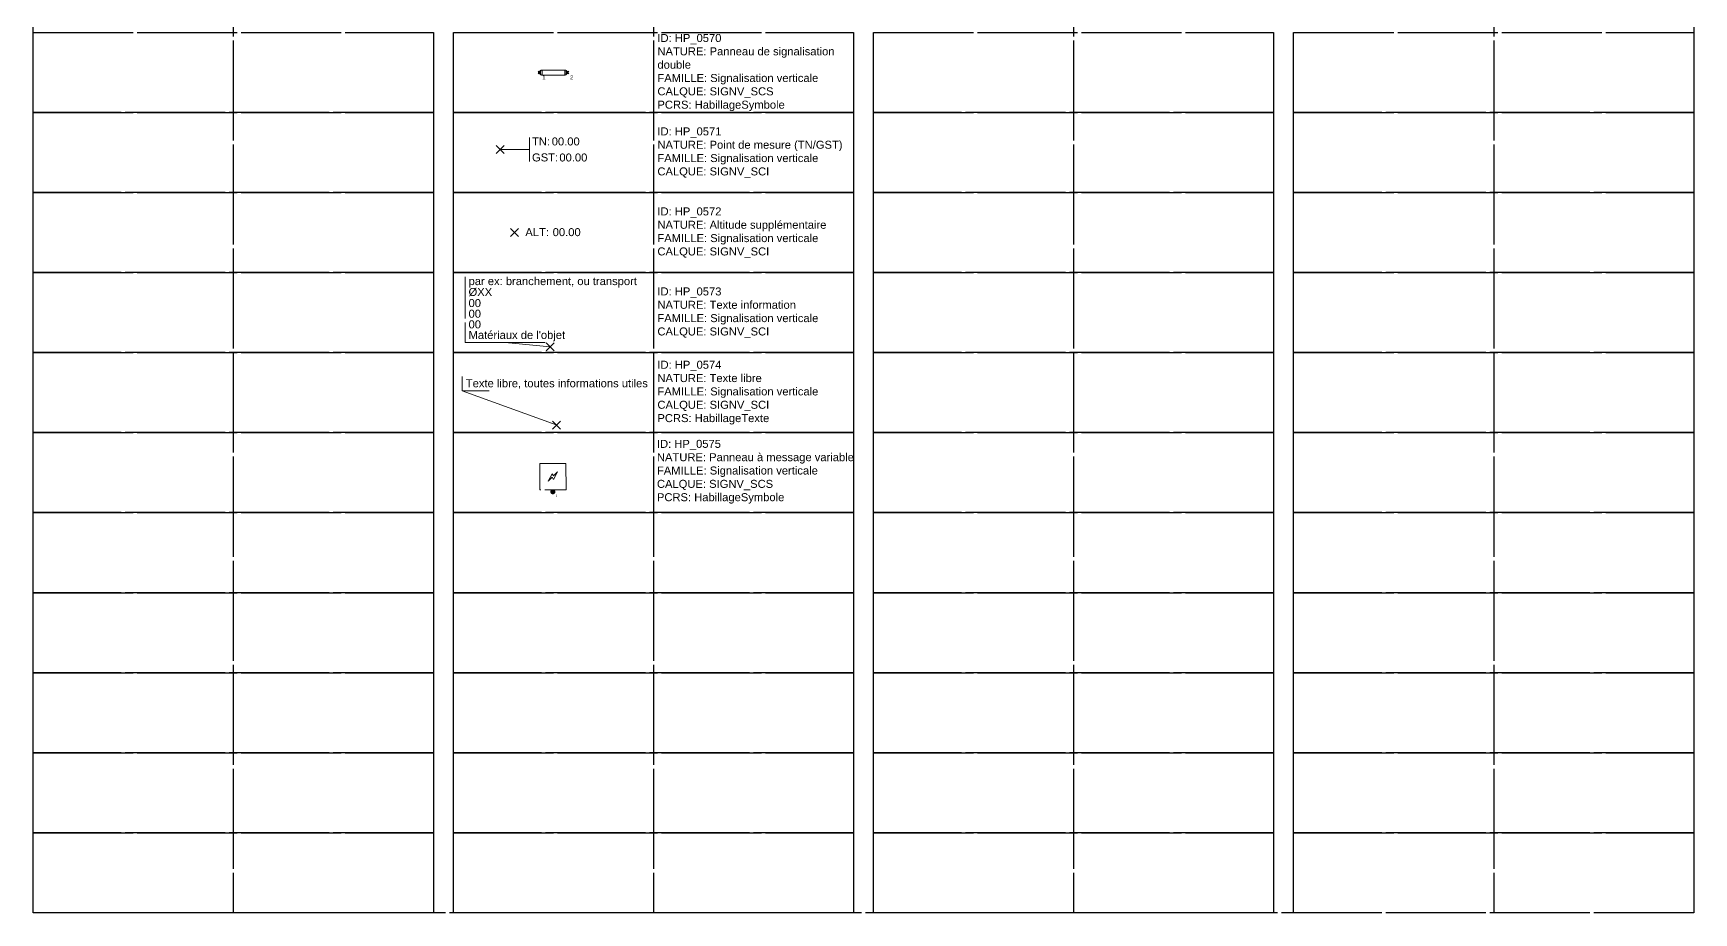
# Model space of a CAD drawing. Header units: metres. Extents: x 3067 to 3319, y 1703 to 1914.
# Drawn here: x 3151.05 to 3192.55, y 1810.56 to 1832.54 of the extents above; entities that cross this region are included whole.
import ezdxf
from ezdxf.enums import TextEntityAlignment as Align

# ---------------------------------------------------------------- set-up
doc = ezdxf.new("R2010")
doc.units = ezdxf.units.M
doc.header["$PDMODE"] = 3
doc.header["$PDSIZE"] = 0.1
doc.linetypes.add('Socle_Continu', pattern=[2.5, 2.5, 0])
doc.layers.get('0').update_dxf_attribs({"lineweight": 30})
for name, color, linetype, lineweight in [('1', 7, 'Socle_Continu', 30), ('3_sens et nbr de points', 7, 'Socle_Continu', 5), ('SIGNV_SCI', 20, 'Socle_Continu', 13), ('SIGNV_SCS', 20, 'Socle_Continu', 13)]:
    doc.layers.add(name, color=color, linetype=linetype, lineweight=lineweight)
doc.styles.add('Reseaux', font='arial.ttf')
doc.styles.get("Standard").update_dxf_attribs({"font": 'arial.ttf'})

# ---------------------------------------------------------------- blocks, each defined once
blk = doc.blocks.new('HP_0570')
at = {"layer": 'SIGNV_SCS', "linetype": 'Socle_Continu'}
for p, q in [((0.062, 0.062), (0.631, 0.062)), ((0.631, 0.062), (0.062, 0.062)), ((0.062, -0.062), (0.062, 0.062)), ((0.631, -0.062), (0.631, 0.062)), ((0.062, -0.062), (0.631, -0.062))]:
    blk.add_line(p, q, dxfattribs=at)
for centre, start, end in [((0.062, 0), 90, 270), ((0.631, 0), 270, 90)]:
    blk.add_arc(centre, 0.0625, start, end, dxfattribs=at)
at = {"layer": 'SIGNV_SCS', "linetype": 'Socle_Continu', "flags": 9}
for tag, p in [('NATURE', (1.095, 0.305)), ('ID', (1.095, 0.626)), ('FAMILLE', (1.095, -0.017)), ('CALQUE', (1.095, -0.338)), ('PCRS', (1.103, -0.622))]:
    blk.add_attdef(tag, p, '', height=0.2, dxfattribs=at)
blk = doc.blocks.new('*U317')
at = {"layer": 'SIGNV_SCI', "linetype": 'Socle_Continu'}
blk.add_line((0.733, 0), (0, 0), dxfattribs=at)
at = {"layer": 'SIGNV_SCI', "linetype": 'Socle_Continu', "flags": 128}
blk.add_lwpolyline([(0.733, -0.3), (0.733, 0.3)], dxfattribs=at)
at = {"layer": 'SIGNV_SCI', "linetype": 'Socle_Continu'}
blk.add_point((0, 0), dxfattribs=at)
at = {"layer": 'SIGNV_SCI', "linetype": 'Socle_Continu', "char_height": 0.2, "attachment_point": 4}
for s, insert in [('TN:', (0.793, 0.2)), ('GST:', (0.793, -0.201))]:
    blk.add_mtext_dynamic_manual_height_columns(s, width=0.46273, gutter_width=1, heights=[0], dxfattribs=dict(at, insert=insert))
at = {"layer": 'SIGNV_SCI', "linetype": 'Socle_Continu'}
for tag, p in [('TN', (1.286, 0.2)), ('GST', (1.477, -0.201))]:
    blk.add_attdef(tag, text='', height=0.2, dxfattribs=at).set_placement(p, align=Align.MIDDLE_LEFT)
at = {"layer": 'SIGNV_SCI', "linetype": 'Socle_Continu', "style": 'Reseaux', "flags": 9}
for tag, p in [('ID', (2.428, 0.07)), ('NATURE', (2.428, -0.251))]:
    blk.add_attdef(tag, p, '', height=0.2, dxfattribs=at)
at = {"layer": 'SIGNV_SCI', "linetype": 'Socle_Continu', "flags": 9}
for tag, p in [('FAMILLE', (2.428, -0.573)), ('CALQUE', (2.428, -0.894))]:
    blk.add_attdef(tag, p, '', height=0.2, dxfattribs=at)
blk = doc.blocks.new('*U262')
at = {"layer": 'SIGNV_SCI', "linetype": 'Socle_Continu'}
blk.add_line((-2.357, 0.858), (0, 0), dxfattribs=at)
at = {"layer": 'SIGNV_SCI', "linetype": 'Socle_Continu', "flags": 128}
blk.add_lwpolyline([(-1.684, 0.858), (-2.357, 0.858), (-2.357, 1.215)], dxfattribs=at)
at = {"layer": 'SIGNV_SCI', "linetype": 'Socle_Continu'}
blk.add_point((0, 0), dxfattribs=at)
blk.add_attdef('TXT', (-2.269, 0.945), '', height=0.2, dxfattribs=at)
at = {"layer": 'SIGNV_SCI', "linetype": 'Socle_Continu', "flags": 9}
for tag, p in [('NATURE', (1.967, -0.177)), ('ID', (1.967, 0.144)), ('FAMILLE', (1.967, -0.499)), ('CALQUE', (1.967, -0.82)), ('PCRS', (1.967, -1.141))]:
    blk.add_attdef(tag, p, '', height=0.2, dxfattribs=at)
blk = doc.blocks.new('HP_0572')
at = {"layer": 'SIGNV_SCI', "linetype": 'Socle_Continu'}
blk.add_point((0, 0), dxfattribs=at)
at = {"layer": 'SIGNV_SCI', "linetype": 'Socle_Continu', "insert": (0.268, 0.01), "char_height": 0.2, "attachment_point": 4}
blk.add_mtext_dynamic_manual_height_columns('\\pxql;ALT:', width=0.46273, gutter_width=1, heights=[0], dxfattribs=at)
at = {"layer": 'SIGNV_SCI', "linetype": 'Socle_Continu'}
blk.add_attdef('ALT', text='', height=0.2, dxfattribs=at).set_placement((0.952, 0.01), align=Align.MIDDLE_LEFT)
at = {"layer": 'SIGNV_SCI', "linetype": 'Socle_Continu', "style": 'Reseaux', "flags": 9}
for tag, p in [('ID', (1.873, 0.059)), ('NATURE', (1.873, -0.262))]:
    blk.add_attdef(tag, p, '', height=0.2, dxfattribs=at)
at = {"layer": 'SIGNV_SCI', "linetype": 'Socle_Continu', "flags": 9}
for tag, p in [('FAMILLE', (1.873, -0.583)), ('CALQUE', (1.873, -0.905)), ('TYPE', (1.887, -1.182))]:
    blk.add_attdef(tag, p, '', height=0.2, dxfattribs=at)
blk = doc.blocks.new('*U307')
at = {"layer": 'SIGNV_SCI', "linetype": 'Socle_Continu'}
blk.add_line((-1.125, 0.112), (0, 0), dxfattribs=at)
at = {"layer": 'SIGNV_SCI', "linetype": 'Socle_Continu', "flags": 128}
blk.add_lwpolyline([(-0.125, 0.112), (-2.125, 0.112), (-2.125, 1.751)], dxfattribs=at)
at = {"layer": 'SIGNV_SCI', "linetype": 'Socle_Continu'}
blk.add_point((0, 0), dxfattribs=at)
for tag, p in [('TYPE', (-2.037, 1.546)), ('DIAM', (-2.037, 1.275)), ('NBR', (-2.037, 0.997)), ('LARG', (-2.037, 0.731)), ('HAUT', (-2.037, 0.465)), ('MATER', (-2.037, 0.2))]:
    blk.add_attdef(tag, p, '', height=0.2, dxfattribs=at)
at = {"layer": 'SIGNV_SCI', "linetype": 'Socle_Continu', "flags": 9}
for tag, p in [('NATURE', (2.47, 1.097)), ('ID', (2.47, 1.418)), ('FAMILLE', (2.47, 0.776)), ('CALQUE', (2.47, 0.454))]:
    blk.add_attdef(tag, p, '', height=0.2, dxfattribs=at)
blk = doc.blocks.new('HP_0575')
at = {"layer": 'SIGNV_SCS', "linetype": 'Socle_Continu', "flags": 128}
blk.add_lwpolyline([(-0.329, 0.049), (-0.33, 0.707), (0.327, 0.708), (0.329, 0.051)], close=True, dxfattribs=at)
blk.add_lwpolyline([(-0.12, 0.263), (-0.015, 0.444), (0.014, 0.398), (0.114, 0.495), (0.011, 0.308), (-0.017, 0.362), (-0.12, 0.263)], dxfattribs=at)
at = {"layer": 'SIGNV_SCS', "linetype": 'Socle_Continu'}
blk.add_circle((0, 0), 0.05, dxfattribs=at)
at = {"layer": 'SIGNV_SCS', "linetype": 'Socle_Continu', "flags": 9}
for tag, p in [('ID', (1.003, 1.296)), ('NATURE', (1.003, 0.974)), ('FAMILLE', (1.003, 0.653)), ('CALQUE', (1.003, 0.332)), ('PCRS', (1, 0.003))]:
    blk.add_attdef(tag, p, '', height=0.2, dxfattribs=at)

msp = doc.modelspace()

# ---------------------------------------------------------------- linework, layer by layer
at = {"linetype": 'Socle_Continu'}
for p, q in [((3156.049, 1850.56), (3156.049, 1810.56)), ((3166.549, 1850.56), (3166.549, 1810.56)), ((3177.049, 1850.56), (3177.049, 1810.56)), ((3187.549, 1850.56), (3187.549, 1810.56))]:
    msp.add_line(p, q, dxfattribs=at)
for points in [[(3151.049, 1832.56), (3161.049, 1832.56), (3161.049, 1830.56), (3151.049, 1830.56)], [(3161.549, 1832.56), (3171.549, 1832.56), (3171.549, 1830.56), (3161.549, 1830.56)], [(3172.049, 1832.56), (3182.049, 1832.56), (3182.049, 1830.56), (3172.049, 1830.56)], [(3182.549, 1832.56), (3192.549, 1832.56), (3192.549, 1830.56), (3182.549, 1830.56)], [(3151.049, 1830.56), (3161.049, 1830.56), (3161.049, 1828.56), (3151.049, 1828.56)], [(3161.549, 1830.56), (3171.549, 1830.56), (3171.549, 1828.56), (3161.549, 1828.56)], [(3172.049, 1830.56), (3182.049, 1830.56), (3182.049, 1828.56), (3172.049, 1828.56)], [(3182.549, 1830.56), (3192.549, 1830.56), (3192.549, 1828.56), (3182.549, 1828.56)], [(3151.049, 1828.56), (3161.049, 1828.56), (3161.049, 1826.56), (3151.049, 1826.56)], [(3161.549, 1828.56), (3171.549, 1828.56), (3171.549, 1826.56), (3161.549, 1826.56)], [(3172.049, 1828.56), (3182.049, 1828.56), (3182.049, 1826.56), (3172.049, 1826.56)], [(3182.549, 1828.56), (3192.549, 1828.56), (3192.549, 1826.56), (3182.549, 1826.56)], [(3151.049, 1826.56), (3161.049, 1826.56), (3161.049, 1824.56), (3151.049, 1824.56)], [(3161.549, 1826.56), (3171.549, 1826.56), (3171.549, 1824.56), (3161.549, 1824.56)], [(3172.049, 1826.56), (3182.049, 1826.56), (3182.049, 1824.56), (3172.049, 1824.56)], [(3182.549, 1826.56), (3192.549, 1826.56), (3192.549, 1824.56), (3182.549, 1824.56)], [(3151.049, 1824.56), (3161.049, 1824.56), (3161.049, 1822.56), (3151.049, 1822.56)], [(3161.549, 1824.56), (3171.549, 1824.56), (3171.549, 1822.56), (3161.549, 1822.56)], [(3172.049, 1824.56), (3182.049, 1824.56), (3182.049, 1822.56), (3172.049, 1822.56)], [(3182.549, 1824.56), (3192.549, 1824.56), (3192.549, 1822.56), (3182.549, 1822.56)], [(3151.049, 1822.56), (3161.049, 1822.56), (3161.049, 1820.56), (3151.049, 1820.56)], [(3161.549, 1822.56), (3171.549, 1822.56), (3171.549, 1820.56), (3161.549, 1820.56)], [(3172.049, 1822.56), (3182.049, 1822.56), (3182.049, 1820.56), (3172.049, 1820.56)], [(3182.549, 1822.56), (3192.549, 1822.56), (3192.549, 1820.56), (3182.549, 1820.56)], [(3151.049, 1820.56), (3161.049, 1820.56), (3161.049, 1818.56), (3151.049, 1818.56)], [(3161.549, 1820.56), (3171.549, 1820.56), (3171.549, 1818.56), (3161.549, 1818.56)], [(3172.049, 1820.56), (3182.049, 1820.56), (3182.049, 1818.56), (3172.049, 1818.56)], [(3182.549, 1820.56), (3192.549, 1820.56), (3192.549, 1818.56), (3182.549, 1818.56)], [(3151.049, 1818.56), (3161.049, 1818.56), (3161.049, 1816.56), (3151.049, 1816.56)], [(3161.549, 1818.56), (3171.549, 1818.56), (3171.549, 1816.56), (3161.549, 1816.56)], [(3172.049, 1818.56), (3182.049, 1818.56), (3182.049, 1816.56), (3172.049, 1816.56)], [(3182.549, 1818.56), (3192.549, 1818.56), (3192.549, 1816.56), (3182.549, 1816.56)], [(3151.049, 1816.56), (3161.049, 1816.56), (3161.049, 1814.56), (3151.049, 1814.56)], [(3161.549, 1816.56), (3171.549, 1816.56), (3171.549, 1814.56), (3161.549, 1814.56)], [(3172.049, 1816.56), (3182.049, 1816.56), (3182.049, 1814.56), (3172.049, 1814.56)], [(3182.549, 1816.56), (3192.549, 1816.56), (3192.549, 1814.56), (3182.549, 1814.56)], [(3151.049, 1814.56), (3161.049, 1814.56), (3161.049, 1812.56), (3151.049, 1812.56)], [(3161.549, 1814.56), (3171.549, 1814.56), (3171.549, 1812.56), (3161.549, 1812.56)], [(3172.049, 1814.56), (3182.049, 1814.56), (3182.049, 1812.56), (3172.049, 1812.56)], [(3182.549, 1814.56), (3192.549, 1814.56), (3192.549, 1812.56), (3182.549, 1812.56)], [(3151.049, 1812.56), (3161.049, 1812.56), (3161.049, 1810.56), (3151.049, 1810.56)], [(3161.549, 1812.56), (3171.549, 1812.56), (3171.549, 1810.56), (3161.549, 1810.56)], [(3172.049, 1812.56), (3182.049, 1812.56), (3182.049, 1810.56), (3172.049, 1810.56)], [(3182.549, 1812.56), (3192.549, 1812.56), (3192.549, 1810.56), (3182.549, 1810.56)]]:
    msp.add_lwpolyline(points, close=True, dxfattribs=at)
at = {"layer": '1', "color": 20, "linetype": 'Socle_Continu'}
msp.add_lwpolyline([(3151.049, 1853.253), (3192.549, 1853.253), (3192.549, 1810.56), (3151.049, 1810.56)], close=True, dxfattribs=at)
at = {"layer": '3_sens et nbr de points', "linetype": 'Socle_Continu'}
for p, q in [((3163.667, 1831.595), (3163.738, 1831.524)), ((3163.667, 1831.595), (3163.738, 1831.524)), ((3163.667, 1831.524), (3163.738, 1831.595)), ((3164.36, 1831.595), (3164.431, 1831.524)), ((3164.36, 1831.524), (3164.431, 1831.595)), ((3164.001, 1821.118), (3164.072, 1821.048)), ((3164.001, 1821.118), (3164.072, 1821.048)), ((3164.001, 1821.048), (3164.072, 1821.118))]:
    msp.add_line(p, q, dxfattribs=at)
for centre in [(3163.703, 1831.56), (3164.396, 1831.56), (3164.037, 1821.083)]:
    msp.add_circle(centre, 0.025, dxfattribs=at)

# ---------------------------------------------------------------- block references
at = {"layer": 'SIGNV_SCI', "linetype": 'Socle_Continu'}
for name, p, values in [('*U317', (3162.722, 1829.638), {'TN': '00.00', 'GST': '00.00'}), ('HP_0572', (3163.08, 1827.561), {'ALT': '00.00'}), ('*U307', (3163.966, 1824.701), {'TYPE': 'par ex: branchement, ou transport', 'DIAM': 'ØXX', 'NBR': '00', 'LARG': '00', 'HAUT': '00', 'MATER': "Matériaux de l'objet"}), ('*U262', (3164.13, 1822.749), {'TXT': 'Texte libre, toutes informations utiles'})]:
    msp.add_blockref(name, p, dxfattribs=at).add_auto_attribs(values)
at = {"layer": 'SIGNV_SCS', "linetype": 'Socle_Continu'}
for name, p in [('HP_0570', (3163.703, 1831.56)), ('HP_0575', (3164.037, 1821.083))]:
    msp.add_blockref(name, p, dxfattribs=at)

# ---------------------------------------------------------------- texts
at = {"linetype": 'Socle_Continu', "char_height": 0.2, "width": 4.9, "attachment_point": 4}
for s, insert in [('ID: HP_0570\\PNATURE: Panneau de signalisation double\\PFAMILLE: Signalisation verticale\\PCALQUE: SIGNV_SCS\\P{\\C256;\\c0;PCRS: HabillageSymbole}', (3166.649, 1831.56)), ('ID: HP_0571\\PNATURE: Point de mesure (TN/GST)\\PFAMILLE: Signalisation verticale\\PCALQUE: SIGNV_SCI', (3166.649, 1829.56)), ('ID: HP_0572\\PNATURE: Altitude supplémentaire\\PFAMILLE: Signalisation verticale\\PCALQUE: SIGNV_SCI', (3166.649, 1827.56)), ('ID: HP_0573\\PNATURE: Texte information\\PFAMILLE: Signalisation verticale\\PCALQUE: SIGNV_SCI', (3166.649, 1825.56)), ('ID: HP_0574\\PNATURE: Texte libre\\PFAMILLE: Signalisation verticale\\PCALQUE: SIGNV_SCI\\PPCRS: HabillageTexte', (3166.649, 1823.56)), ('{\\C256;\\c0;ID: HP_0575\\PNATURE: Panneau à message variable\\PFAMILLE: Signalisation verticale\\PCALQUE: SIGNV_SCS\\PPCRS: HabillageSymbole}', (3166.637, 1821.583))]:
    msp.add_mtext(s, dxfattribs=dict(at, insert=insert))
at = {"layer": '3_sens et nbr de points', "linetype": 'Socle_Continu', "attachment_point": 1}
for s, insert, char_height in [('1', (3163.773, 1831.489), 0.1), ('2', (3164.466, 1831.489), 0.1), ('1', (3164.107, 1821.012), 0.05)]:
    msp.add_mtext_dynamic_manual_height_columns(s, width=0.17351, gutter_width=1, heights=[0], dxfattribs=dict(at, insert=insert, char_height=char_height))

doc.saveas('drawing.dxf')
